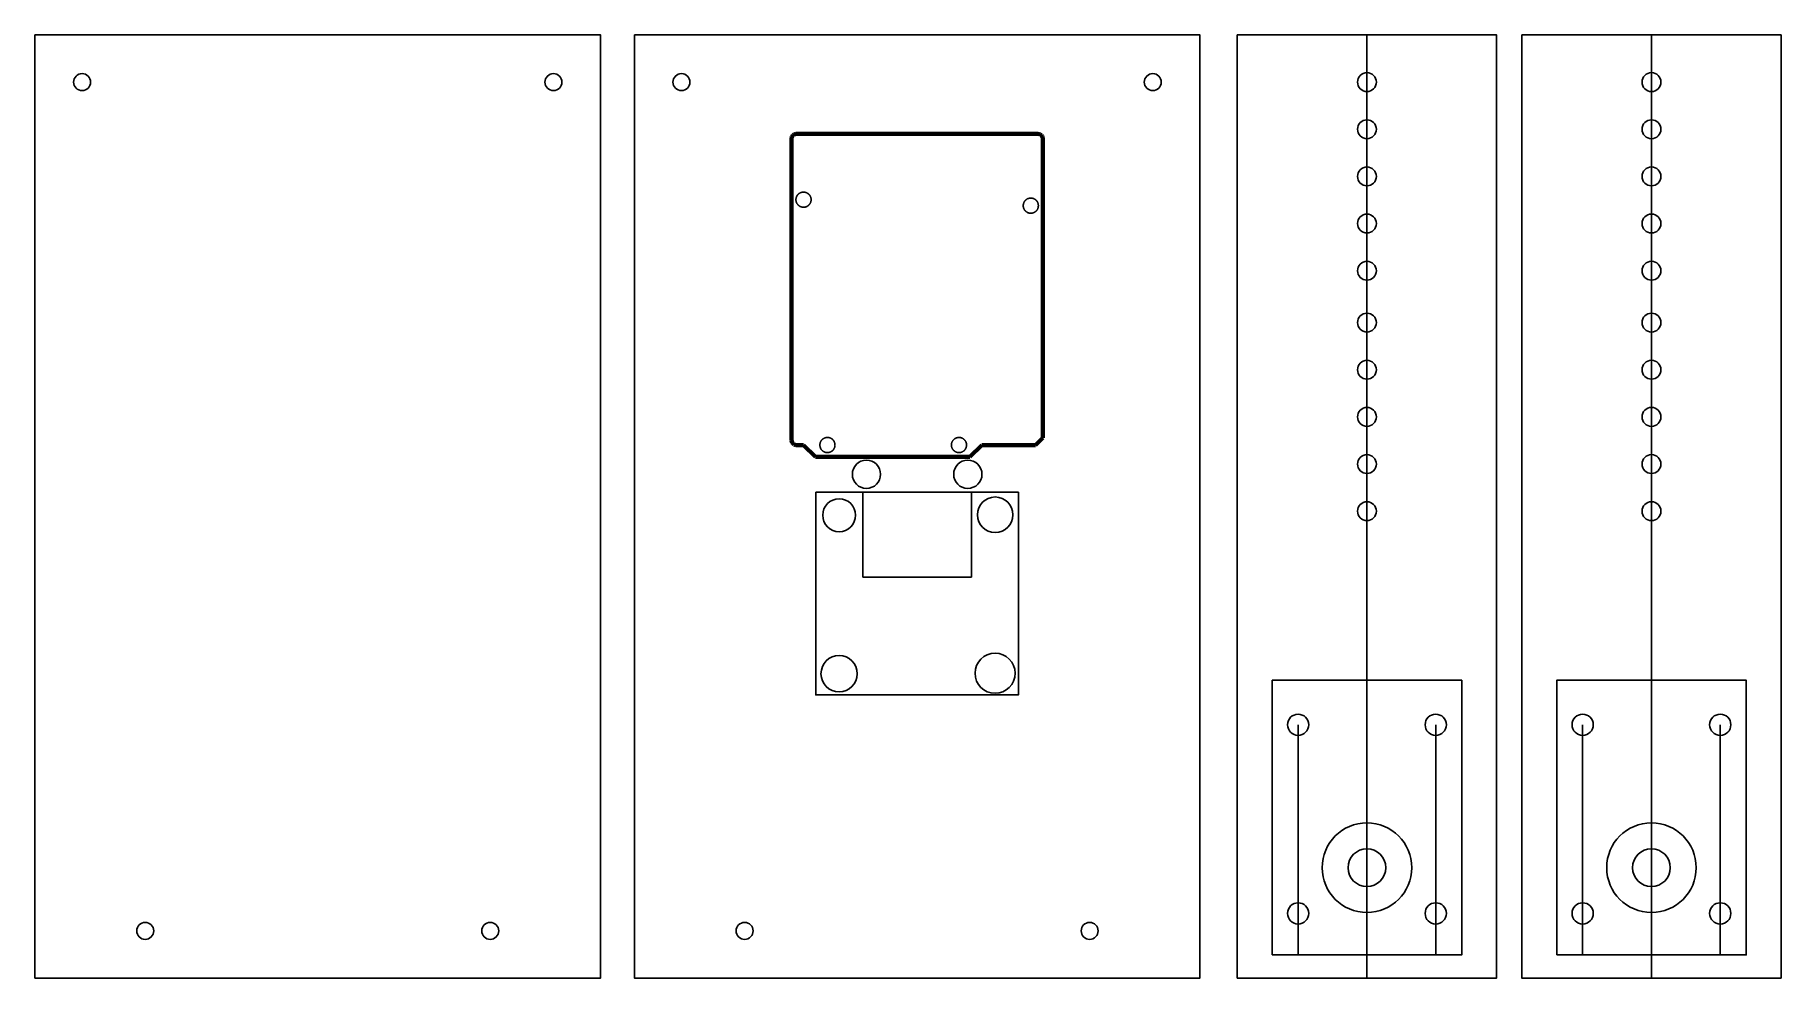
# Model space of a CAD drawing. Header units: millimetres. Extents: x -127 to 243, y 0 to 200.
import ezdxf

# ---------------------------------------------------------------- set-up
doc = ezdxf.new("R2010")
doc.units = ezdxf.units.MM
doc.layers.add('Incisione', color=5, linetype='Continuous', true_color=0x1710ff)
doc.layers.add('Taglio', color=22, linetype='Continuous', true_color=0xc0240f)

msp = doc.modelspace()

# ---------------------------------------------------------------- linework, layer by layer
at = {"color": 40, "true_color": 0xf8d731}
for p, q in [((155.43, 0), (155.43, 200)), ((155.43, 200), (155.43, 190)), ((215.79, 0), (215.79, 200)), ((215.79, 200), (215.79, 190)), ((155.43, 190), (155.43, 180)), ((215.79, 190), (215.79, 180)), ((155.43, 180), (155.43, 170)), ((215.79, 180), (215.79, 170)), ((155.43, 170), (155.43, 160)), ((215.79, 170), (215.79, 160)), ((155.43, 160), (155.43, 150)), ((215.79, 160), (215.79, 150)), ((155.43, 150), (155.43, 140)), ((215.79, 150), (215.79, 140)), ((155.43, 140), (155.43, 139)), ((155.43, 139), (155.43, 129)), ((215.79, 140), (215.79, 139)), ((215.79, 139), (215.79, 129)), ((155.43, 129), (155.43, 119)), ((215.79, 129), (215.79, 119)), ((155.43, 119), (155.43, 109)), ((215.79, 119), (215.79, 109)), ((155.43, 109), (155.43, 99)), ((215.79, 109), (215.79, 99)), ((140.83, 13.71), (140.83, 53.71)), ((170.03, 13.71), (170.03, 53.71)), ((201.19, 13.71), (201.19, 53.71)), ((230.39, 13.71), (230.39, 53.71)), ((155.43, 4.91), (155.43, 23.41)), ((215.79, 4.91), (215.79, 23.41)), ((140.83, 4.91), (140.83, 13.71)), ((170.03, 4.91), (170.03, 13.71)), ((201.19, 4.91), (201.19, 13.71)), ((230.39, 4.91), (230.39, 13.71)), ((135.33, 4.91), (140.83, 4.91)), ((175.53, 4.91), (155.43, 4.91)), ((175.53, 4.91), (170.03, 4.91)), ((195.69, 4.91), (201.19, 4.91)), ((235.89, 4.91), (215.79, 4.91)), ((235.89, 4.91), (230.39, 4.91)), ((127.93, 0), (155.43, 0)), ((188.29, 0), (215.79, 0))]:
    msp.add_line(p, q, dxfattribs=at)
at = {"color": 215, "true_color": 0xa953a0}
msp.add_line((49.25, 103.03), (70.75, 103.03), dxfattribs=at)
for p, q in [((-90.17, 0), (-127.17, 0)), ((-7.17, 0), (-44.17, 0)), ((37, 0), (0, 0)), ((120, 0), (83, 0))]:
    msp.add_line(p, q)
for points in [[(-127.17, 200), (-7.17, 200), (-7.17, 0), (-127.17, 0)], [(0, 200), (120, 200), (120, 0), (0, 0)], [(127.93, 200), (182.93, 200), (182.93, 0), (127.93, 0)], [(188.29, 200), (243.29, 200), (243.29, 0), (188.29, 0)], [(135.33, 4.91), (175.53, 4.91), (175.53, 63.16), (135.33, 63.16)], [(195.69, 4.91), (235.89, 4.91), (235.89, 63.16), (195.69, 63.16)]]:
    msp.add_lwpolyline(points, close=True)
at = {"color": 52, "true_color": 0xc8c92d}
msp.add_lwpolyline([(38.5, 103.03), (81.5, 103.03), (81.5, 60.03), (38.5, 60.03)], close=True, dxfattribs=at)
at = {"color": 252, "true_color": 0x939598}
msp.add_lwpolyline([(48.5, 103.03), (71.5, 103.03), (71.5, 85.03), (48.5, 85.03)], close=True, dxfattribs=at)
at = {"color": 1}
for centre, radius in [((-117.17, 190), 1.8), ((-17.17, 190), 1.8), ((10, 190), 1.8), ((110, 190), 1.8), ((43.45, 98.15), 3.49), ((76.54, 98.25), 3.77), ((43.45, 64.54), 3.85), ((76.54, 64.64), 4.26), ((-103.78, 10), 1.8), ((-30.57, 10), 1.8), ((23.4, 10), 1.8), ((96.6, 10), 1.8)]:
    msp.add_circle(centre, radius, dxfattribs=at)
for centre, radius in [((155.43, 190), 2), ((215.79, 190), 2), ((155.43, 180), 2), ((215.79, 180), 2), ((155.43, 170), 2), ((215.79, 170), 2), ((155.43, 160), 2), ((215.79, 160), 2), ((155.43, 150), 2), ((215.79, 150), 2), ((155.43, 139), 2), ((215.79, 139), 2), ((155.43, 129), 2), ((215.79, 129), 2), ((155.43, 119), 2), ((215.79, 119), 2), ((49.25, 106.83), 3), ((70.75, 106.83), 3), ((155.43, 109), 2), ((215.79, 109), 2), ((155.43, 99), 2), ((215.79, 99), 2), ((140.83, 53.71), 2.25), ((170.03, 53.71), 2.25), ((201.19, 53.71), 2.25), ((230.39, 53.71), 2.25), ((155.43, 23.41), 9.5), ((215.79, 23.41), 9.5), ((155.43, 23.41), 4), ((215.79, 23.41), 4), ((140.83, 13.71), 2.25), ((170.03, 13.71), 2.25), ((201.19, 13.71), 2.25), ((230.39, 13.71), 2.25)]:
    msp.add_circle(centre, radius)
at = {"layer": 'Incisione', "lineweight": 211}
msp.add_lwpolyline([(33.35, 178.04), (33.39, 178.29)], dxfattribs=at)
at = {"layer": 'Incisione', "color": 52, "lineweight": 211, "true_color": 0xc8c92d}
for points in [[(33.35, 114.03), (33.35, 178.04)], [(33.39, 178.29), (33.48, 178.52)], [(33.48, 178.52), (33.65, 178.74)], [(33.65, 178.74), (33.86, 178.9)], [(33.86, 178.9), (34.09, 178.99)], [(34.09, 178.99), (34.34, 179.03)], [(34.34, 179.03), (85.63, 179.03)], [(85.63, 179.03), (85.91, 178.99)], [(85.91, 178.99), (86.14, 178.9)], [(86.14, 178.9), (86.35, 178.74)], [(86.35, 178.74), (86.5, 178.52)], [(86.5, 178.52), (86.61, 178.29)], [(86.61, 178.29), (86.65, 178.04)], [(86.65, 178.04), (86.65, 114.56)], [(33.39, 113.78), (33.35, 114.03)], [(33.48, 113.54), (33.39, 113.78)], [(33.65, 113.33), (33.48, 113.54)], [(33.86, 113.16), (33.65, 113.33)], [(34.09, 113.08), (33.86, 113.16)], [(34.34, 113.04), (34.09, 113.08)], [(35.89, 113.04), (34.34, 113.04)], [(38.43, 110.5), (35.89, 113.04)], [(73.7, 113.04), (71.16, 110.5)], [(85.13, 113.04), (73.7, 113.04)], [(86.65, 114.56), (85.13, 113.04)], [(71.16, 110.5), (38.43, 110.5)]]:
    msp.add_lwpolyline(points, dxfattribs=at)
at = {"layer": 'Taglio'}
for points in [[(35.89, 163.46), (35.94, 163.46), (36, 163.46), (36.06, 163.47), (36.11, 163.47), (36.17, 163.48), (36.22, 163.49), (36.28, 163.51), (36.33, 163.52), (36.38, 163.54), (36.44, 163.55), (36.49, 163.57), (36.54, 163.6), (36.59, 163.62), (36.64, 163.64), (36.69, 163.67), (36.74, 163.7), (36.78, 163.73), (36.83, 163.76), (36.87, 163.79), (36.92, 163.83), (36.96, 163.87), (37, 163.9), (37.04, 163.94), (37.08, 163.98), (37.11, 164.02), (37.15, 164.07), (37.18, 164.11), (37.22, 164.16), (37.25, 164.2), (37.28, 164.25), (37.3, 164.3), (37.33, 164.35), (37.35, 164.4), (37.37, 164.45), (37.4, 164.5), (37.41, 164.56), (37.43, 164.61), (37.45, 164.66), (37.46, 164.72), (37.47, 164.77), (37.48, 164.83), (37.49, 164.88), (37.49, 164.94), (37.5, 164.99), (37.5, 165.05), (37.5, 165.1), (37.49, 165.16), (37.49, 165.21), (37.48, 165.27), (37.48, 165.33), (37.47, 165.38), (37.45, 165.43), (37.44, 165.49), (37.43, 165.54), (37.41, 165.6), (37.39, 165.65), (37.37, 165.7), (37.34, 165.75), (37.32, 165.8), (37.29, 165.85), (37.27, 165.9), (37.24, 165.94), (37.21, 165.99), (37.17, 166.04), (37.14, 166.08), (37.1, 166.12), (37.06, 166.16), (37.03, 166.2), (36.99, 166.24), (36.94, 166.28), (36.9, 166.32), (36.86, 166.35), (36.81, 166.38), (36.77, 166.41), (36.72, 166.44), (36.67, 166.47), (36.62, 166.5), (36.57, 166.52), (36.52, 166.54), (36.47, 166.57), (36.42, 166.59), (36.36, 166.6), (36.31, 166.62), (36.26, 166.63), (36.2, 166.64), (36.15, 166.65), (36.09, 166.66), (36.04, 166.67), (35.98, 166.67), (35.93, 166.67), (35.87, 166.67), (35.81, 166.67), (35.76, 166.67), (35.7, 166.66), (35.65, 166.66), (35.59, 166.65), (35.54, 166.64), (35.48, 166.62), (35.43, 166.61), (35.38, 166.59), (35.33, 166.57), (35.27, 166.55), (35.22, 166.53), (35.17, 166.51), (35.12, 166.48), (35.07, 166.45), (35.03, 166.42), (34.98, 166.39), (34.93, 166.36), (34.89, 166.33), (34.85, 166.29), (34.81, 166.25), (34.77, 166.22), (34.73, 166.18), (34.69, 166.14), (34.65, 166.09), (34.62, 166.05), (34.58, 166.01), (34.55, 165.96), (34.52, 165.91), (34.49, 165.87), (34.47, 165.82), (34.44, 165.77), (34.42, 165.72), (34.4, 165.66), (34.38, 165.61), (34.36, 165.56), (34.34, 165.51), (34.33, 165.45), (34.32, 165.4), (34.31, 165.34), (34.3, 165.29), (34.29, 165.23), (34.28, 165.18), (34.28, 165.12), (34.28, 165.07)], [(34.28, 165.07), (34.28, 165.01), (34.28, 164.95), (34.29, 164.9), (34.3, 164.84), (34.31, 164.79), (34.32, 164.73), (34.33, 164.68), (34.34, 164.62), (34.36, 164.57), (34.38, 164.52), (34.4, 164.46), (34.42, 164.41), (34.44, 164.36), (34.47, 164.31), (34.5, 164.26), (34.53, 164.21), (34.56, 164.17), (34.59, 164.12), (34.62, 164.08), (34.66, 164.03), (34.69, 163.99), (34.73, 163.95), (34.77, 163.91), (34.81, 163.87), (34.86, 163.83), (34.9, 163.8), (34.94, 163.77), (34.99, 163.73), (35.04, 163.7), (35.09, 163.67), (35.13, 163.65), (35.18, 163.62), (35.24, 163.6), (35.29, 163.58), (35.34, 163.56), (35.39, 163.54), (35.45, 163.52), (35.5, 163.51), (35.55, 163.49), (35.61, 163.48), (35.67, 163.47), (35.72, 163.47), (35.78, 163.46), (35.83, 163.46), (35.89, 163.46)], [(82.5, 163.8), (82.5, 163.74), (82.51, 163.68), (82.51, 163.63), (82.52, 163.57), (82.53, 163.52), (82.54, 163.46), (82.55, 163.41), (82.57, 163.35), (82.58, 163.3), (82.6, 163.25), (82.62, 163.19), (82.64, 163.14), (82.67, 163.09), (82.69, 163.04), (82.72, 162.99), (82.75, 162.94), (82.78, 162.9), (82.81, 162.85), (82.84, 162.81), (82.88, 162.76), (82.92, 162.72), (82.95, 162.68), (82.99, 162.64), (83.03, 162.6), (83.08, 162.57), (83.12, 162.53), (83.17, 162.5), (83.21, 162.46), (83.26, 162.43), (83.31, 162.4), (83.36, 162.38), (83.41, 162.35), (83.46, 162.33), (83.51, 162.31), (83.56, 162.29), (83.61, 162.27), (83.67, 162.25), (83.72, 162.24), (83.78, 162.22), (83.83, 162.21), (83.89, 162.2), (83.94, 162.2), (84, 162.19), (84.05, 162.19), (84.11, 162.19), (84.17, 162.19), (84.22, 162.19), (84.28, 162.2), (84.33, 162.2), (84.39, 162.21), (84.44, 162.22), (84.5, 162.24), (84.55, 162.25), (84.6, 162.27), (84.66, 162.28), (84.71, 162.3), (84.76, 162.33), (84.81, 162.35), (84.86, 162.37), (84.91, 162.4), (84.96, 162.43), (85, 162.46), (85.05, 162.49), (85.09, 162.52), (85.14, 162.56), (85.18, 162.6), (85.22, 162.63), (85.26, 162.67), (85.3, 162.71), (85.34, 162.76), (85.37, 162.8), (85.41, 162.84), (85.44, 162.89), (85.47, 162.93), (85.5, 162.98), (85.52, 163.03), (85.55, 163.08), (85.57, 163.13), (85.6, 163.18), (85.62, 163.23), (85.64, 163.29), (85.65, 163.34), (85.67, 163.39), (85.68, 163.45), (85.69, 163.5), (85.7, 163.56), (85.71, 163.61), (85.71, 163.67), (85.72, 163.72), (85.72, 163.78), (85.72, 163.83), (85.72, 163.89), (85.71, 163.95), (85.71, 164), (85.7, 164.06), (85.69, 164.11), (85.68, 164.17), (85.66, 164.22), (85.65, 164.27), (85.63, 164.33), (85.61, 164.38), (85.59, 164.43), (85.57, 164.48), (85.54, 164.53), (85.52, 164.58), (85.49, 164.63), (85.46, 164.67), (85.43, 164.72), (85.39, 164.77), (85.36, 164.81), (85.32, 164.85), (85.29, 164.89), (85.25, 164.93), (85.21, 164.97), (85.17, 165.01), (85.12, 165.05), (85.08, 165.08), (85.03, 165.11), (84.99, 165.14), (84.94, 165.17), (84.89, 165.2), (84.84, 165.23), (84.79, 165.25), (84.74, 165.28), (84.69, 165.3), (84.64, 165.32), (84.59, 165.33), (84.53, 165.35), (84.48, 165.36), (84.42, 165.37), (84.37, 165.38), (84.31, 165.39), (84.26, 165.4), (84.2, 165.4), (84.15, 165.4), (84.09, 165.4), (84.04, 165.4), (83.98, 165.4), (83.93, 165.39), (83.87, 165.39), (83.82, 165.38), (83.76, 165.37), (83.71, 165.35), (83.65, 165.34), (83.6, 165.32), (83.55, 165.3), (83.5, 165.28), (83.44, 165.26), (83.39, 165.24), (83.34, 165.21), (83.3, 165.18), (83.25, 165.15), (83.2, 165.12), (83.16, 165.09), (83.11, 165.06), (83.07, 165.02), (83.03, 164.99), (82.99, 164.95), (82.95, 164.91), (82.91, 164.87), (82.87, 164.82), (82.84, 164.78), (82.81, 164.74), (82.77, 164.69), (82.74, 164.64), (82.72, 164.6), (82.69, 164.55), (82.66, 164.5), (82.64, 164.45), (82.62, 164.4), (82.6, 164.34), (82.58, 164.29), (82.56, 164.24), (82.55, 164.18), (82.54, 164.13), (82.53, 164.07), (82.52, 164.02), (82.51, 163.96), (82.51, 163.91), (82.5, 163.85), (82.5, 163.8)], [(40.97, 111.43), (41.02, 111.43), (41.08, 111.43), (41.13, 111.44), (41.19, 111.44), (41.24, 111.45), (41.3, 111.46), (41.35, 111.47), (41.41, 111.49), (41.46, 111.51), (41.51, 111.52), (41.57, 111.54), (41.62, 111.56), (41.67, 111.59), (41.72, 111.61), (41.77, 111.64), (41.81, 111.67), (41.86, 111.7), (41.91, 111.73), (41.95, 111.76), (41.99, 111.8), (42.04, 111.84), (42.08, 111.87), (42.12, 111.91), (42.16, 111.95), (42.19, 111.99), (42.23, 112.04), (42.26, 112.08), (42.29, 112.13), (42.32, 112.17), (42.35, 112.22), (42.38, 112.27), (42.41, 112.32), (42.43, 112.37), (42.45, 112.42), (42.47, 112.47), (42.49, 112.52), (42.51, 112.58), (42.52, 112.63), (42.54, 112.69), (42.55, 112.74), (42.56, 112.8), (42.56, 112.85), (42.57, 112.91), (42.57, 112.96), (42.58, 113.02), (42.57, 113.07), (42.57, 113.13), (42.57, 113.18), (42.56, 113.24), (42.55, 113.29), (42.54, 113.35), (42.53, 113.4), (42.52, 113.46), (42.5, 113.51), (42.49, 113.56), (42.47, 113.62), (42.45, 113.67), (42.42, 113.72), (42.4, 113.77), (42.37, 113.82), (42.34, 113.87), (42.31, 113.91), (42.28, 113.96), (42.25, 114.01), (42.22, 114.05), (42.18, 114.09), (42.14, 114.13), (42.1, 114.17), (42.06, 114.21), (42.02, 114.25), (41.98, 114.28), (41.94, 114.32), (41.89, 114.35), (41.85, 114.38), (41.8, 114.41), (41.75, 114.44), (41.7, 114.47), (41.65, 114.49), (41.6, 114.51), (41.55, 114.54), (41.5, 114.55), (41.44, 114.57), (41.39, 114.59), (41.34, 114.6), (41.28, 114.61), (41.23, 114.62), (41.17, 114.63), (41.12, 114.64), (41.06, 114.64), (41, 114.64), (40.95, 114.64), (40.89, 114.64), (40.84, 114.64), (40.78, 114.63), (40.73, 114.63), (40.67, 114.62), (40.62, 114.61), (40.56, 114.59), (40.51, 114.58), (40.46, 114.56), (40.4, 114.54), (40.35, 114.52), (40.3, 114.5), (40.25, 114.48), (40.2, 114.45), (40.15, 114.42), (40.11, 114.39), (40.06, 114.36), (40.01, 114.33), (39.97, 114.3), (39.93, 114.26), (39.88, 114.22), (39.84, 114.19), (39.8, 114.15), (39.77, 114.11), (39.73, 114.06), (39.7, 114.02), (39.66, 113.98), (39.63, 113.93), (39.6, 113.88), (39.57, 113.83), (39.54, 113.79), (39.52, 113.74), (39.5, 113.69), (39.47, 113.63), (39.45, 113.58), (39.44, 113.53), (39.42, 113.48), (39.41, 113.42), (39.39, 113.37), (39.38, 113.31), (39.37, 113.26), (39.37, 113.2), (39.36, 113.15), (39.36, 113.09), (39.36, 113.04)], [(39.36, 113.04), (39.36, 112.98), (39.36, 112.92), (39.37, 112.87), (39.37, 112.81), (39.38, 112.76), (39.39, 112.7), (39.41, 112.65), (39.42, 112.59), (39.44, 112.54), (39.46, 112.49), (39.48, 112.43), (39.5, 112.38), (39.52, 112.33), (39.55, 112.28), (39.57, 112.23), (39.6, 112.18), (39.63, 112.14), (39.67, 112.09), (39.7, 112.05), (39.74, 112), (39.77, 111.96), (39.81, 111.92), (39.85, 111.88), (39.89, 111.84), (39.93, 111.8), (39.98, 111.77), (40.02, 111.74), (40.07, 111.7), (40.12, 111.67), (40.16, 111.64), (40.21, 111.62), (40.26, 111.59), (40.31, 111.57), (40.36, 111.55), (40.42, 111.52), (40.47, 111.51), (40.52, 111.49), (40.58, 111.48), (40.63, 111.46), (40.69, 111.45), (40.74, 111.44), (40.8, 111.44), (40.86, 111.43), (40.91, 111.43), (40.97, 111.43)], [(68.88, 111.43), (68.93, 111.43), (68.99, 111.43), (69.04, 111.44), (69.1, 111.44), (69.15, 111.45), (69.21, 111.46), (69.26, 111.47), (69.32, 111.49), (69.37, 111.51), (69.42, 111.52), (69.47, 111.54), (69.53, 111.56), (69.58, 111.59), (69.63, 111.61), (69.67, 111.64), (69.72, 111.67), (69.77, 111.7), (69.82, 111.73), (69.86, 111.76), (69.9, 111.8), (69.95, 111.84), (69.99, 111.87), (70.03, 111.91), (70.06, 111.95), (70.1, 111.99), (70.14, 112.04), (70.17, 112.08), (70.2, 112.13), (70.23, 112.17), (70.26, 112.22), (70.29, 112.27), (70.32, 112.32), (70.34, 112.37), (70.36, 112.42), (70.38, 112.47), (70.4, 112.52), (70.42, 112.58), (70.43, 112.63), (70.45, 112.69), (70.46, 112.74), (70.47, 112.8), (70.47, 112.85), (70.48, 112.91), (70.48, 112.96), (70.48, 113.02), (70.48, 113.07), (70.48, 113.13), (70.48, 113.18), (70.47, 113.24), (70.46, 113.29), (70.45, 113.35), (70.44, 113.4), (70.43, 113.46), (70.41, 113.51), (70.4, 113.56), (70.38, 113.62), (70.35, 113.67), (70.33, 113.72), (70.31, 113.77), (70.28, 113.82), (70.25, 113.87), (70.22, 113.91), (70.19, 113.96), (70.16, 114.01), (70.13, 114.05), (70.09, 114.09), (70.05, 114.13), (70.01, 114.17), (69.97, 114.21), (69.93, 114.25), (69.89, 114.28), (69.85, 114.32), (69.8, 114.35), (69.75, 114.38), (69.71, 114.41), (69.66, 114.44), (69.61, 114.47), (69.56, 114.49), (69.51, 114.51), (69.46, 114.54), (69.4, 114.55), (69.35, 114.57), (69.3, 114.59), (69.24, 114.6), (69.19, 114.61), (69.14, 114.62), (69.08, 114.63), (69.02, 114.64), (68.97, 114.64), (68.91, 114.64), (68.86, 114.64), (68.8, 114.64), (68.75, 114.64), (68.69, 114.63), (68.64, 114.63), (68.58, 114.62), (68.53, 114.61), (68.47, 114.59), (68.42, 114.58), (68.37, 114.56), (68.31, 114.54), (68.26, 114.52), (68.21, 114.5), (68.16, 114.48), (68.11, 114.45), (68.06, 114.42), (68.01, 114.39), (67.97, 114.36), (67.92, 114.33), (67.88, 114.3), (67.83, 114.26), (67.79, 114.22), (67.75, 114.19), (67.71, 114.15), (67.68, 114.11), (67.64, 114.06), (67.6, 114.02), (67.57, 113.98), (67.54, 113.93), (67.51, 113.88), (67.48, 113.83), (67.45, 113.79), (67.43, 113.74), (67.41, 113.69), (67.38, 113.63), (67.36, 113.58), (67.35, 113.53), (67.33, 113.48), (67.32, 113.42), (67.3, 113.37), (67.29, 113.31), (67.28, 113.26), (67.28, 113.2), (67.27, 113.15), (67.27, 113.09), (67.27, 113.04)], [(67.27, 113.04), (67.27, 112.98), (67.27, 112.92), (67.28, 112.87), (67.28, 112.81), (67.29, 112.76), (67.3, 112.7), (67.32, 112.65), (67.33, 112.59), (67.35, 112.54), (67.37, 112.49), (67.39, 112.43), (67.41, 112.38), (67.43, 112.33), (67.46, 112.28), (67.48, 112.23), (67.51, 112.18), (67.54, 112.14), (67.58, 112.09), (67.61, 112.05), (67.64, 112), (67.68, 111.96), (67.72, 111.92), (67.76, 111.88), (67.8, 111.84), (67.84, 111.8), (67.89, 111.77), (67.93, 111.74), (67.98, 111.7), (68.02, 111.67), (68.07, 111.64), (68.12, 111.62), (68.17, 111.59), (68.22, 111.57), (68.27, 111.55), (68.33, 111.52), (68.38, 111.51), (68.43, 111.49), (68.49, 111.48), (68.54, 111.46), (68.6, 111.45), (68.65, 111.44), (68.71, 111.44), (68.76, 111.43), (68.82, 111.43), (68.88, 111.43)]]:
    msp.add_lwpolyline(points, dxfattribs=at)

doc.saveas('drawing.dxf')
